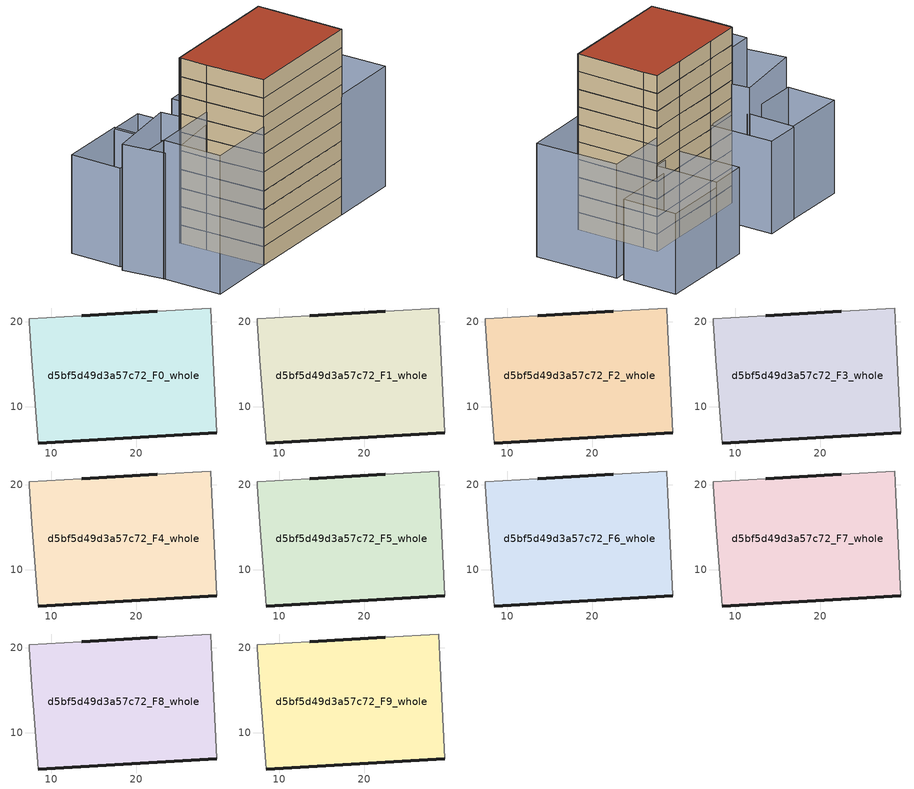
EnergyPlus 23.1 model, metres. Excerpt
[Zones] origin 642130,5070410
d5bf5d49d3a57c72_F0_whole
 floor ground (EU_floor_Construction): 29.48,6.93 28.89,19.04 28.79,21.64 22.48,21.25 13.57,20.75 7.37,20.35 7.37,19.95 7.67,15.55 8.46,5.74 z0
 wall outside (EU_wall_Construction): 13.57,20.75 22.48,21.25 / 29.48,6.93 8.46,5.74 z0:3
 wall adiabatic (EU_wall_Construction): 22.48,21.25 28.79,21.64 28.89,19.04 29.48,6.93 / 8.46,5.74 7.67,15.55 7.37,19.95 7.37,20.35 13.57,20.75 z0:3
d5bf5d49d3a57c72_F1_whole
 floor to d5bf5d49d3a57c72_F0_whole (EU_floor_Construction): 29.48,6.93 28.88,19.04 28.78,21.64 22.48,21.25 13.57,20.75 7.37,20.35 7.37,19.95 7.67,15.55 8.46,5.74 z3
 wall outside (EU_wall_Construction): 13.57,20.75 22.48,21.25 / 29.48,6.93 8.46,5.74 z3:6
 wall adiabatic (EU_wall_Construction): 22.48,21.25 28.79,21.64 28.89,19.04 29.48,6.93 / 8.46,5.74 7.67,15.55 7.37,19.95 7.37,20.35 13.57,20.75 z3:6
d5bf5d49d3a57c72_F2_whole
 floor to d5bf5d49d3a57c72_F1_whole (EU_floor_Construction): 29.48,6.93 28.88,19.04 28.78,21.64 22.48,21.25 13.57,20.75 7.37,20.35 7.37,19.95 7.67,15.55 8.46,5.74 z6
 wall outside (EU_wall_Construction): 13.57,20.75 22.48,21.25 / 29.48,6.93 8.46,5.74 z6:9
 wall adiabatic (EU_wall_Construction): 22.48,21.25 28.79,21.64 28.89,19.04 29.48,6.93 / 8.46,5.74 7.67,15.55 7.37,19.95 7.37,20.35 13.57,20.75 z6:9
d5bf5d49d3a57c72_F3_whole
 floor to d5bf5d49d3a57c72_F2_whole (EU_floor_Construction): 29.48,6.93 28.88,19.04 28.78,21.64 22.48,21.25 13.57,20.75 7.37,20.35 7.37,19.95 7.67,15.55 8.46,5.74 z9
 wall outside (EU_wall_Construction): 13.57,20.75 22.48,21.25 / 29.48,6.93 8.46,5.74 z9:12
 wall adiabatic (EU_wall_Construction): 22.48,21.25 28.79,21.64 28.89,19.04 29.48,6.93 / 8.46,5.74 7.67,15.55 7.37,19.95 7.37,20.35 13.57,20.75 z9:12
d5bf5d49d3a57c72_F4_whole
 floor to d5bf5d49d3a57c72_F3_whole (EU_floor_Construction): 29.48,6.93 28.88,19.04 28.78,21.64 22.48,21.25 13.57,20.75 7.37,20.35 7.37,19.95 7.67,15.55 8.46,5.74 z12
 wall outside (EU_wall_Construction): 13.57,20.75 22.48,21.25 / 29.48,6.93 8.46,5.74 z12:15
 wall adiabatic (EU_wall_Construction): 22.48,21.25 28.79,21.64 28.89,19.04 29.48,6.93 / 8.46,5.74 7.67,15.55 7.37,19.95 7.37,20.35 13.57,20.75 z12:15
d5bf5d49d3a57c72_F5_whole
 floor to d5bf5d49d3a57c72_F4_whole (EU_floor_Construction): 29.48,6.93 28.88,19.04 28.78,21.64 22.48,21.25 13.57,20.75 7.37,20.35 7.37,19.95 7.67,15.55 8.46,5.74 z15
 wall outside (EU_wall_Construction): 13.57,20.75 22.48,21.25 / 29.48,6.93 8.46,5.74 z15:18
 wall adiabatic (EU_wall_Construction): 22.48,21.25 28.79,21.64 28.89,19.04 29.48,6.93 / 8.46,5.74 7.67,15.55 7.37,19.95 7.37,20.35 13.57,20.75 z15:18
d5bf5d49d3a57c72_F6_whole
 floor to d5bf5d49d3a57c72_F5_whole (EU_floor_Construction): 29.48,6.93 28.88,19.04 28.78,21.64 22.48,21.25 13.57,20.75 7.37,20.35 7.37,19.95 7.67,15.55 8.46,5.74 z18
 wall outside (EU_wall_Construction): 13.57,20.75 22.48,21.25 / 29.48,6.93 8.46,5.74 z18:21
 wall adiabatic (EU_wall_Construction): 22.48,21.25 28.79,21.64 28.89,19.04 29.48,6.93 / 8.46,5.74 7.67,15.55 7.37,19.95 7.37,20.35 13.57,20.75 z18:21
d5bf5d49d3a57c72_F7_whole
 floor to d5bf5d49d3a57c72_F6_whole (EU_floor_Construction): 29.48,6.93 28.88,19.04 28.78,21.64 22.48,21.25 13.57,20.75 7.37,20.35 7.37,19.95 7.67,15.55 8.46,5.74 z21
 wall outside (EU_wall_Construction): 13.57,20.75 22.48,21.25 / 29.48,6.93 8.46,5.74 z21:24
 wall adiabatic (EU_wall_Construction): 22.48,21.25 28.79,21.64 28.89,19.04 29.48,6.93 / 8.46,5.74 7.67,15.55 7.37,19.95 7.37,20.35 13.57,20.75 z21:24
d5bf5d49d3a57c72_F8_whole
 floor to d5bf5d49d3a57c72_F7_whole (EU_floor_Construction): 29.48,6.93 28.88,19.04 28.78,21.64 22.48,21.25 13.57,20.75 7.37,20.35 7.37,19.95 7.67,15.55 8.46,5.74 z24
 wall outside (EU_wall_Construction): 13.57,20.75 22.48,21.25 / 29.48,6.93 8.46,5.74 z24:27
 wall adiabatic (EU_wall_Construction): 22.48,21.25 28.79,21.64 28.89,19.04 29.48,6.93 / 8.46,5.74 7.67,15.55 7.37,19.95 7.37,20.35 13.57,20.75 z24:27
d5bf5d49d3a57c72_F9_whole
 floor to d5bf5d49d3a57c72_F8_whole (EU_floor_Construction): 29.48,6.93 28.88,19.04 28.78,21.64 22.48,21.25 13.57,20.75 7.37,20.35 7.37,19.95 7.67,15.55 8.46,5.74 z27
 wall outside (EU_wall_Construction): 13.57,20.75 22.48,21.25 / 29.48,6.93 8.46,5.74 z27:30
 wall adiabatic (EU_wall_Construction): 22.48,21.25 28.79,21.64 28.89,19.04 29.48,6.93 / 8.46,5.74 7.67,15.55 7.37,19.95 7.37,20.35 13.57,20.75 z27:30
 roof outside (EU_roof_Construction): 28.79,21.64 28.89,19.04 29.48,6.93 8.46,5.74 7.67,15.55 7.37,19.95 7.37,20.35 13.57,20.75 22.48,21.25 z30
shading: 41.29,7.73 29.48,6.94 / 29.48,6.94 28.49,21.55 / 28.49,21.55 40.3,22.35 / 40.3,22.35 41.29,7.73 z0:19.4; 28.87,21.65 22.48,21.25 / 22.48,21.25 21.78,32.26 / 21.78,32.26 28.18,32.66 / 28.18,32.66 28.87,21.65 z0:14.7; 8.36,15.7 -3.94,13.65 / -3.94,13.65 -5.24,21.46 / -5.24,21.46 7.06,23.5 / 7.06,23.5 8.36,15.7 z0:20.4; 13.57,20.75 7.27,20.35 / 7.27,20.35 6.55,31.56 / 6.55,31.56 12.85,31.96 / 12.85,31.96 13.57,20.75 z0:15.7; -4.84,30.96 6.64,31.56 / 6.64,31.56 7.09,23.06 / 7.09,23.06 -4.39,22.46 / -4.39,22.46 -4.84,30.96 z0:15.9; 28.17,32.55 39.6,33.16 / 39.6,33.16 40.11,23.56 / 40.11,23.56 28.68,22.95 / 28.68,22.95 28.17,32.55 z0:13.7; 8.47,5.74 -3.44,4.94 / -3.44,4.94 -4.1,14.76 / -4.1,14.76 7.81,15.56 / 7.81,15.56 8.47,5.74 z0:22.4
[Building]
EU S2 Campaign: North Axis=0; Terrain=City; Solar Distribution=FullExterior
[Site:Location]
Lyon-Bron: Latitude=45.75; Longitude=5; Time Zone=1; Elevation=198
[SizingPeriod:WeatherFileDays]
AnnualSizingPeriod: Begin Month=1; Begin Day of Month=1; End Month=12; End Day of Month=31; Day of Week for Start Day=Monday; Use Weather File Daylight Saving Period=No; Use Weather File Rain and Snow Indicators=No
[MATERIAL]
EU_InternalMass_Material: Roughness=MediumRough; Thickness=0.1; Conductivity=1; Density=1800; Specific Heat=900; Thermal Absorptance=0.9; Solar Absorptance=0.7; Visible Absorptance=0.7
[MATERIAL:NOMASS] Roughness=MediumRough; Thermal Absorptance=0.9; Solar Absorptance=0.7; Visible Absorptance=0.7
Name | Thermal Resistance
EU_wall_NoMass | 0.370959
EU_roof_NoMass | 0.369943
EU_floor_NoMass | 0.443696
[CONSTRUCTION]
EU_wall_Construction: EU_wall_NoMass
EU_roof_Construction: EU_roof_NoMass
EU_floor_Construction: EU_floor_NoMass
EU_InternalMass_Construction: EU_InternalMass_Material
[ZONE] Type=1; Multiplier=1; Ceiling Height=autocalculate; Floor Area=autocalculate; Part of Total Floor Area=Yes
Name | Volume
d5bf5d49d3a57c72_F0_whole | 937.726
d5bf5d49d3a57c72_F1_whole; d5bf5d49d3a57c72_F2_whole; d5bf5d49d3a57c72_F3_whole; d5bf5d49d3a57c72_F4_whole; d5bf5d49d3a57c72_F5_whole; d5bf5d49d3a57c72_F6_whole; d5bf5d49d3a57c72_F7_whole; d5bf5d49d3a57c72_F8_whole; d5bf5d49d3a57c72_F9_whole | 937.729
[INTERNALMASS] Construction=EU_InternalMass_Construction; Surface Area=312.575
Name | Zone or ZoneList
d5bf5d49d3a57c72_F0_whole_EU_InternalMass | d5bf5d49d3a57c72_F0_whole
d5bf5d49d3a57c72_F1_whole_EU_InternalMass | d5bf5d49d3a57c72_F1_whole
d5bf5d49d3a57c72_F2_whole_EU_InternalMass | d5bf5d49d3a57c72_F2_whole
d5bf5d49d3a57c72_F3_whole_EU_InternalMass | d5bf5d49d3a57c72_F3_whole
d5bf5d49d3a57c72_F4_whole_EU_InternalMass | d5bf5d49d3a57c72_F4_whole
d5bf5d49d3a57c72_F5_whole_EU_InternalMass | d5bf5d49d3a57c72_F5_whole
d5bf5d49d3a57c72_F6_whole_EU_InternalMass | d5bf5d49d3a57c72_F6_whole
d5bf5d49d3a57c72_F7_whole_EU_InternalMass | d5bf5d49d3a57c72_F7_whole
d5bf5d49d3a57c72_F8_whole_EU_InternalMass | d5bf5d49d3a57c72_F8_whole
d5bf5d49d3a57c72_F9_whole_EU_InternalMass | d5bf5d49d3a57c72_F9_whole
[OTHEREQUIPMENT] Fuel Type=Electricity; Design Level Calculation Method=Watts/Area; Power per Zone Floor Area=1; Fraction Latent=0; Fraction Radiant=0; Fraction Lost=0; Carbon Dioxide Generation Rate=0; EndUse Subcategory=EU_Step8_InternalGains
Name | Zone or ZoneList or Space or SpaceList | Schedule
EU_Step8_InternalGain_d5bf5d49d3a57c72_F0_whole_f000 | d5bf5d49d3a57c72_F0_whole | EU_Step8_GainSchedule_d5bf5d49d3a57c72_F0_whole_f000
EU_Step8_InternalGain_d5bf5d49d3a57c72_F1_whole_f000 | d5bf5d49d3a57c72_F1_whole | EU_Step8_GainSchedule_d5bf5d49d3a57c72_F1_whole_f000
EU_Step8_InternalGain_d5bf5d49d3a57c72_F2_whole_f000 | d5bf5d49d3a57c72_F2_whole | EU_Step8_GainSchedule_d5bf5d49d3a57c72_F2_whole_f000
EU_Step8_InternalGain_d5bf5d49d3a57c72_F3_whole_f000 | d5bf5d49d3a57c72_F3_whole | EU_Step8_GainSchedule_d5bf5d49d3a57c72_F3_whole_f000
EU_Step8_InternalGain_d5bf5d49d3a57c72_F4_whole_f000 | d5bf5d49d3a57c72_F4_whole | EU_Step8_GainSchedule_d5bf5d49d3a57c72_F4_whole_f000
EU_Step8_InternalGain_d5bf5d49d3a57c72_F5_whole_f000 | d5bf5d49d3a57c72_F5_whole | EU_Step8_GainSchedule_d5bf5d49d3a57c72_F5_whole_f000
EU_Step8_InternalGain_d5bf5d49d3a57c72_F6_whole_f000 | d5bf5d49d3a57c72_F6_whole | EU_Step8_GainSchedule_d5bf5d49d3a57c72_F6_whole_f000
EU_Step8_InternalGain_d5bf5d49d3a57c72_F7_whole_f000 | d5bf5d49d3a57c72_F7_whole | EU_Step8_GainSchedule_d5bf5d49d3a57c72_F7_whole_f000
EU_Step8_InternalGain_d5bf5d49d3a57c72_F8_whole_f000 | d5bf5d49d3a57c72_F8_whole | EU_Step8_GainSchedule_d5bf5d49d3a57c72_F8_whole_f000
EU_Step8_InternalGain_d5bf5d49d3a57c72_F9_whole_f000 | d5bf5d49d3a57c72_F9_whole | EU_Step8_GainSchedule_d5bf5d49d3a57c72_F9_whole_f000
[ZONEVENTILATION:DESIGNFLOWRATE] Schedule=EU_AlwaysOn; Design Flow Rate Calculation Method=AirChanges/Hour; Air Changes per Hour=0.44192; Ventilation Type=Natural; Fan Pressure Rise=0; Fan Total Efficiency=1; Constant Term Coefficient=1; Temperature Term Coefficient=0; Velocity Term Coefficient=0; Velocity Squared Term Coefficient=0; Minimum Indoor Temperature=-100; Maximum Indoor Temperature=100; Delta Temperature=-100; Minimum Outdoor Temperature=-100; Maximum Outdoor Temperature=100; Maximum Wind Speed=40
Name | Zone or ZoneList or Space or SpaceList
EU_ConstantAir_d5bf5d49d3a57c72_F0_whole | d5bf5d49d3a57c72_F0_whole
EU_ConstantAir_d5bf5d49d3a57c72_F1_whole | d5bf5d49d3a57c72_F1_whole
EU_ConstantAir_d5bf5d49d3a57c72_F2_whole | d5bf5d49d3a57c72_F2_whole
EU_ConstantAir_d5bf5d49d3a57c72_F3_whole | d5bf5d49d3a57c72_F3_whole
EU_ConstantAir_d5bf5d49d3a57c72_F4_whole | d5bf5d49d3a57c72_F4_whole
EU_ConstantAir_d5bf5d49d3a57c72_F5_whole | d5bf5d49d3a57c72_F5_whole
EU_ConstantAir_d5bf5d49d3a57c72_F6_whole | d5bf5d49d3a57c72_F6_whole
EU_ConstantAir_d5bf5d49d3a57c72_F7_whole | d5bf5d49d3a57c72_F7_whole
EU_ConstantAir_d5bf5d49d3a57c72_F8_whole | d5bf5d49d3a57c72_F8_whole
EU_ConstantAir_d5bf5d49d3a57c72_F9_whole | d5bf5d49d3a57c72_F9_whole
[HVACTEMPLATE:THERMOSTAT] Constant Heating Setpoint=20; Constant Cooling Setpoint=50
EU_HeatOnly_d5bf5d49d3a57c72_F0_whole; EU_HeatOnly_d5bf5d49d3a57c72_F1_whole; EU_HeatOnly_d5bf5d49d3a57c72_F2_whole; EU_HeatOnly_d5bf5d49d3a57c72_F3_whole; EU_HeatOnly_d5bf5d49d3a57c72_F4_whole; EU_HeatOnly_d5bf5d49d3a57c72_F5_whole; EU_HeatOnly_d5bf5d49d3a57c72_F6_whole; EU_HeatOnly_d5bf5d49d3a57c72_F7_whole; EU_HeatOnly_d5bf5d49d3a57c72_F8_whole; EU_HeatOnly_d5bf5d49d3a57c72_F9_whole
[HVACTEMPLATE:ZONE:IDEALLOADSAIRSYSTEM] System Availability Schedule=EU_AlwaysOn; Maximum Heating Supply Air Temperature=50; Minimum Cooling Supply Air Temperature=13; Maximum Heating Supply Air Humidity Ratio=0.0156; Minimum Cooling Supply Air Humidity Ratio=0.0077; Heating Limit=NoLimit; Cooling Limit=NoLimit; Heating Availability Schedule=EU_AlwaysOn; Cooling Availability Schedule=EU_CoolingOff; Dehumidification Control Type=ConstantSensibleHeatRatio; Cooling Sensible Heat Ratio=0.7; Dehumidification Setpoint=60; Humidification Control Type=None; Humidification Setpoint=30; Outdoor Air Method=None; Outdoor Air Flow Rate per Person=0.00944; Outdoor Air Flow Rate per Zone Floor Area=0; Outdoor Air Flow Rate per Zone=0; Demand Controlled Ventilation Type=None; Outdoor Air Economizer Type=NoEconomizer; Heat Recovery Type=None; Sensible Heat Recovery Effectiveness=0.7; Latent Heat Recovery Effectiveness=0.65
Name | Template Thermostat
d5bf5d49d3a57c72_F0_whole | EU_HeatOnly_d5bf5d49d3a57c72_F0_whole
d5bf5d49d3a57c72_F1_whole | EU_HeatOnly_d5bf5d49d3a57c72_F1_whole
d5bf5d49d3a57c72_F2_whole | EU_HeatOnly_d5bf5d49d3a57c72_F2_whole
d5bf5d49d3a57c72_F3_whole | EU_HeatOnly_d5bf5d49d3a57c72_F3_whole
d5bf5d49d3a57c72_F4_whole | EU_HeatOnly_d5bf5d49d3a57c72_F4_whole
d5bf5d49d3a57c72_F5_whole | EU_HeatOnly_d5bf5d49d3a57c72_F5_whole
d5bf5d49d3a57c72_F6_whole | EU_HeatOnly_d5bf5d49d3a57c72_F6_whole
d5bf5d49d3a57c72_F7_whole | EU_HeatOnly_d5bf5d49d3a57c72_F7_whole
d5bf5d49d3a57c72_F8_whole | EU_HeatOnly_d5bf5d49d3a57c72_F8_whole
d5bf5d49d3a57c72_F9_whole | EU_HeatOnly_d5bf5d49d3a57c72_F9_whole
[SIZING:ZONE] Zone Cooling Design Supply Air Temperature Input Method=SupplyAirTemperature; Zone Cooling Design Supply Air Temperature=13; Zone Heating Design Supply Air Temperature Input Method=SupplyAirTemperature; Zone Heating Design Supply Air Temperature=50; Zone Cooling Design Supply Air Humidity Ratio=0.008; Zone Heating Design Supply Air Humidity Ratio=0.008; Cooling Design Air Flow Method=DesignDay; Cooling Design Air Flow Rate=0; Cooling Minimum Air Flow per Zone Floor Area=0.000762; Cooling Minimum Air Flow=0; Cooling Minimum Air Flow Fraction=0.2; Heating Design Air Flow Method=DesignDay; Heating Design Air Flow Rate=0; Heating Maximum Air Flow per Zone Floor Area=0.002032; Heating Maximum Air Flow=0.141576; Heating Maximum Air Flow Fraction=0.3; Account for Dedicated Outdoor Air System=No; Dedicated Outdoor Air System Control Strategy=NeutralSupplyAir; Dedicated Outdoor Air Low Setpoint Temperature for Design=autosize; Dedicated Outdoor Air High Setpoint Temperature for Design=autosize; Zone Load Sizing Method=Sensible Load Only No Latent Load; Zone Latent Cooling Design Supply Air Humidity Ratio Input Method=HumidityRatioDifference; Zone Cooling Design Supply Air Humidity Ratio Difference=0.005; Zone Latent Heating Design Supply Air Humidity Ratio Input Method=HumidityRatioDifference; Zone Humidification Design Supply Air Humidity Ratio Difference=0.005
d5bf5d49d3a57c72_F0_whole; d5bf5d49d3a57c72_F1_whole; d5bf5d49d3a57c72_F2_whole; d5bf5d49d3a57c72_F3_whole; d5bf5d49d3a57c72_F4_whole; d5bf5d49d3a57c72_F5_whole; d5bf5d49d3a57c72_F6_whole; d5bf5d49d3a57c72_F7_whole; d5bf5d49d3a57c72_F8_whole; d5bf5d49d3a57c72_F9_whole
[SCHEDULE:CONSTANT]
Name | Hourly Value
EU_AlwaysOn | 1
EU_CoolingOff | 0
[SCHEDULE:FILE] Column Number=1; Rows to Skip at Top=0; Number of Hours of Data=8760; Column Separator=Comma; Interpolate to Timestep=No; Minutes per Item=60; Adjust Schedule for Daylight Savings=Yes
Name | File
EU_Step8_GainSchedule_d5bf5d49d3a57c72_F0_whole_f000 | ../../schedules/d5bf5d49d3a57c72/d5bf5d49d3a57c72_F0_whole_f000_gain.csv
EU_Step8_GainSchedule_d5bf5d49d3a57c72_F1_whole_f000 | ../../schedules/d5bf5d49d3a57c72/d5bf5d49d3a57c72_F1_whole_f000_gain.csv
EU_Step8_GainSchedule_d5bf5d49d3a57c72_F2_whole_f000 | ../../schedules/d5bf5d49d3a57c72/d5bf5d49d3a57c72_F2_whole_f000_gain.csv
EU_Step8_GainSchedule_d5bf5d49d3a57c72_F3_whole_f000 | ../../schedules/d5bf5d49d3a57c72/d5bf5d49d3a57c72_F3_whole_f000_gain.csv
EU_Step8_GainSchedule_d5bf5d49d3a57c72_F4_whole_f000 | ../../schedules/d5bf5d49d3a57c72/d5bf5d49d3a57c72_F4_whole_f000_gain.csv
EU_Step8_GainSchedule_d5bf5d49d3a57c72_F5_whole_f000 | ../../schedules/d5bf5d49d3a57c72/d5bf5d49d3a57c72_F5_whole_f000_gain.csv
EU_Step8_GainSchedule_d5bf5d49d3a57c72_F6_whole_f000 | ../../schedules/d5bf5d49d3a57c72/d5bf5d49d3a57c72_F6_whole_f000_gain.csv
EU_Step8_GainSchedule_d5bf5d49d3a57c72_F7_whole_f000 | ../../schedules/d5bf5d49d3a57c72/d5bf5d49d3a57c72_F7_whole_f000_gain.csv
EU_Step8_GainSchedule_d5bf5d49d3a57c72_F8_whole_f000 | ../../schedules/d5bf5d49d3a57c72/d5bf5d49d3a57c72_F8_whole_f000_gain.csv
EU_Step8_GainSchedule_d5bf5d49d3a57c72_F9_whole_f000 | ../../schedules/d5bf5d49d3a57c72/d5bf5d49d3a57c72_F9_whole_f000_gain.csv
